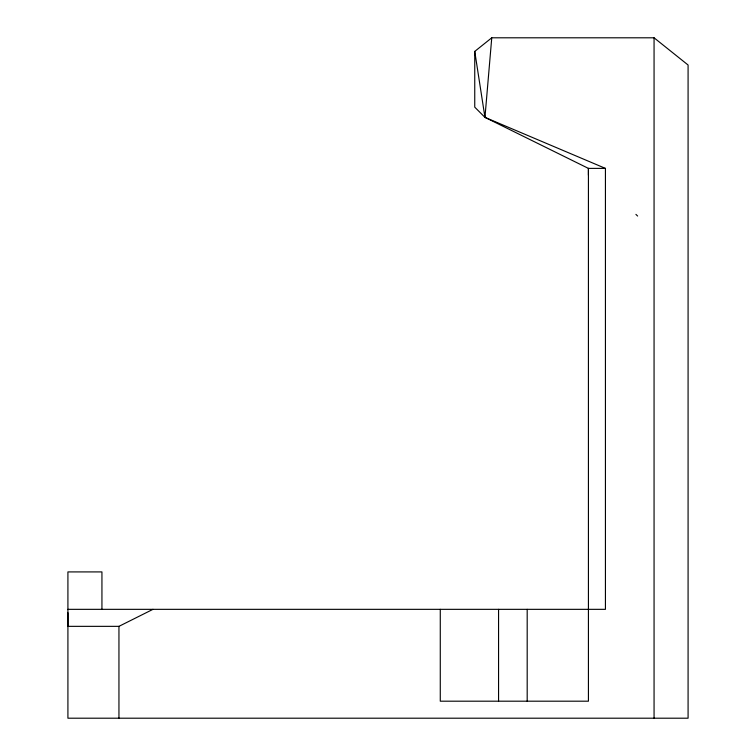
<?xml version="1.0" encoding="UTF-8"?>
<svg xmlns="http://www.w3.org/2000/svg" width="756" height="756" viewBox="0 0 756 756"><rect width="100%" height="100%" fill="white"/><g stroke="black" fill="none" stroke-linecap="round" stroke-linejoin="round"><path stroke-width="1.13" d="M101.937 609.336L101.937 571.914L67.917 571.914L67.917 626.346L118.947 626.346L152.967 609.336M498.563 701.19L498.563 609.336M527.187 701.19L527.187 609.336M67.917 609.336L605.433 609.336L605.433 168.39L588.423 168.39L484.955 117.36L491.759 37.8L654.063 37.8L688.083 65.016L688.083 718.2L67.917 718.2L67.917 612.738M605.433 168.39L484.955 117.36L474.749 107.154L474.749 51.408L491.759 37.8M635.919 214.383L637.62 216.027M474.749 51.408L484.955 117.36M654.063 37.8L654.063 718.2M588.423 175.194L588.423 168.39L588.423 701.19L440.275 701.19L440.275 609.336M118.947 626.346L118.947 718.2"/></g></svg>
